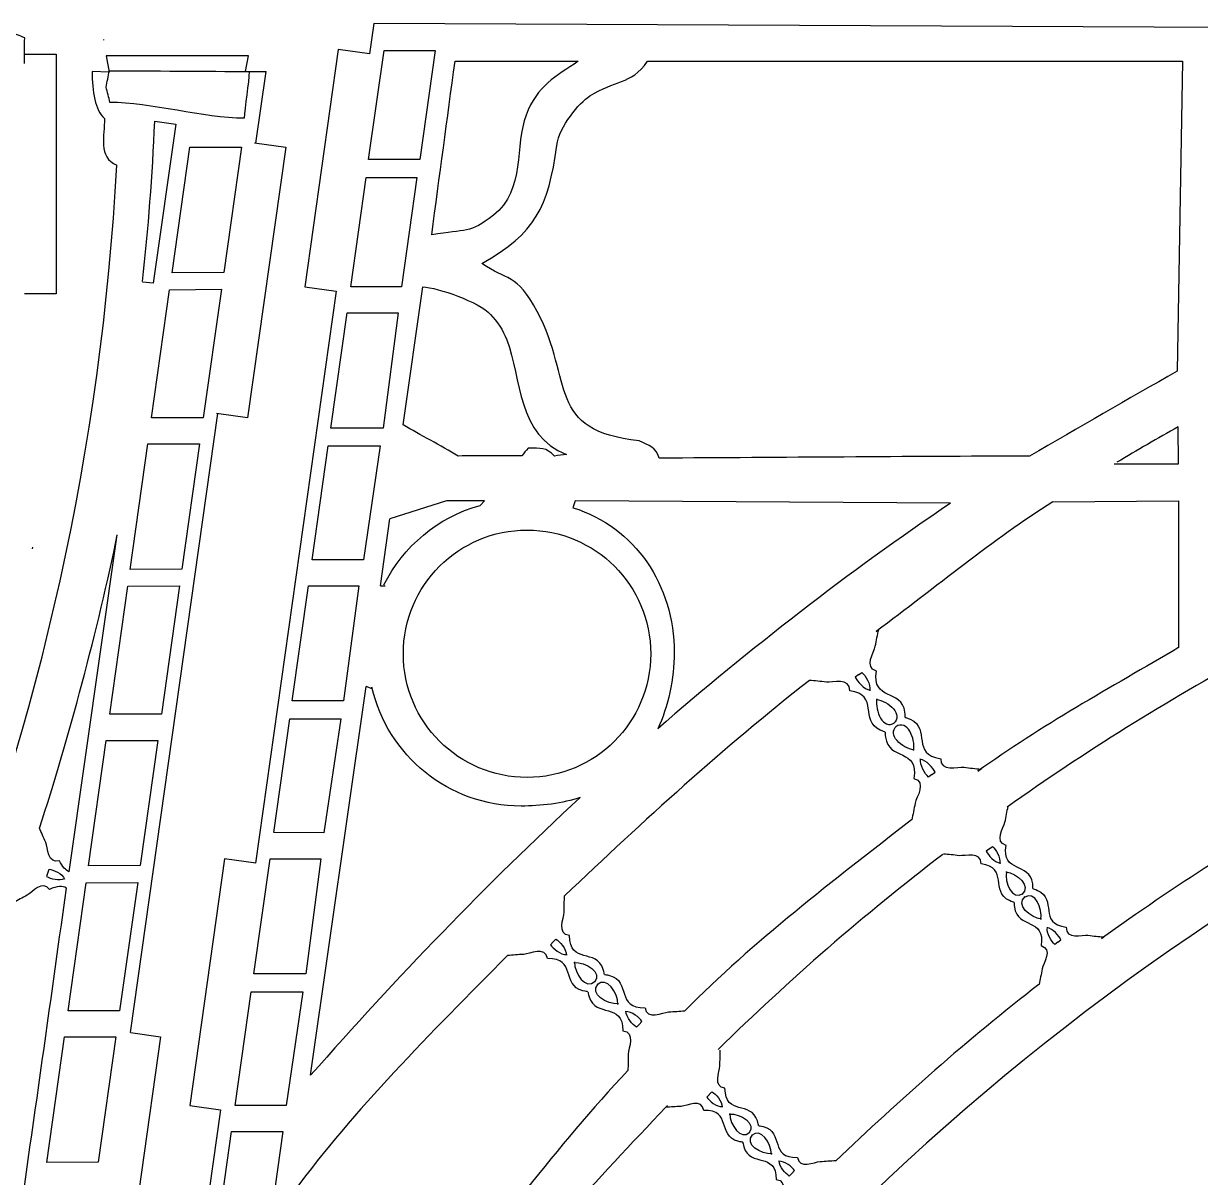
# Model space of a CAD drawing. Extents: x -297 to 143, y -140 to 144.
# Drawn here: x -85.6 to 26.3, y 33.9 to 143.6 of the extents above; entities that cross this region are included whole.
import ezdxf

# ---------------------------------------------------------------- set-up
doc = ezdxf.new("R2010")
doc.units = 0
doc.header["$MEASUREMENT"] = 0
doc.layers.add('LAYER_1', color=7, linetype='CONTINUOUS')

msp = doc.modelspace()

# ---------------------------------------------------------------- linework, layer by layer
at = {"layer": 'LAYER_1', "color": 1}
for points, knots in [([(-85.5317, 139.7841), (-85.5252, 140.5908), (-85.5185, 141.3974), (-85.5119, 142.2041), (-85.5119, 142.2041), (-85.9866, 142.4153), (-86.4616, 142.5998), (-86.9364, 142.7845), (-86.9364, 142.7845), (-86.9364, 142.7845), (-255.5335, 143.5718), (-255.5335, 143.5718)], [0, 0, 0, 0, 0.25, 0.25, 0.25, 0.25, 0.5, 0.5, 0.5, 0.5, 1, 1, 1, 1]), ([(117.681, 139.7841), (117.6875, 140.5908), (117.6942, 141.3974), (117.7008, 142.2041), (117.7008, 142.2041), (117.2261, 142.4153), (116.7511, 142.5998), (116.2763, 142.7845), (116.2763, 142.7845), (116.2763, 142.7845), (-52.3208, 143.5718), (-52.3208, 143.5718)], [0, 0, 0, 0, 0.25, 0.25, 0.25, 0.25, 0.5, 0.5, 0.5, 0.5, 1, 1, 1, 1]), ([(-55.6979, 141.0973), (-55.6979, 141.0973), (-58.8668, 118.5501), (-58.8668, 118.5501), (-58.8668, 118.5501), (-58.8668, 118.5501), (-55.91, 118.1346), (-55.91, 118.1346)], [0, 0, 0, 0, 0.33333333, 0.33333333, 0.33333333, 0.33333333, 1, 1, 1, 1]), ([(-82.5119, 140.6514), (-82.5119, 140.6514), (-82.5119, 117.8826), (-82.5119, 117.8826), (-82.5119, 117.8826), (-82.5119, 117.8826), (-85.5317, 117.8826), (-85.5317, 117.8826)], [0, 0, 0, 0, 0.33333333, 0.33333333, 0.33333333, 0.33333333, 1, 1, 1, 1]), ([(-64.5062, 139.0206), (-64.5062, 139.0206), (-64.2279, 140.5088), (-64.2279, 140.5088), (-64.2279, 140.5088), (-64.2279, 140.5088), (-77.7658, 140.5088), (-77.7658, 140.5088), (-77.7658, 140.5088), (-77.7658, 140.5088), (-77.4916, 138.9522), (-77.4916, 138.9522)], [0, 0, 0, 0, 0.25, 0.25, 0.25, 0.25, 0.5, 0.5, 0.5, 0.5, 1, 1, 1, 1]), ([(-40.9533, 125.3454), (-37.8929, 127.7326), (-38.9428, 132.072), (-37.8533, 134.8696), (-37.8533, 134.8696), (-36.7638, 137.6673), (-35.0567, 138.5369), (-32.8933, 139.9879), (-32.8933, 139.9879), (-36.7979, 139.9879), (-40.7026, 139.9879), (-44.6073, 139.9879), (-44.6073, 139.9879), (-45.346, 134.5003), (-46.0848, 129.0126), (-46.8235, 123.4986), (-46.8235, 123.4986), (-43.5256, 124.0526), (-43.2381, 123.5631), (-40.9533, 125.3454)], [0, 0, 0, 0, 0.16666667, 0.16666667, 0.16666667, 0.16666667, 0.33333333, 0.33333333, 0.33333333, 0.33333333, 0.5, 0.5, 0.5, 0.5, 0.66666667, 0.66666667, 0.66666667, 0.66666667, 1, 1, 1, 1]), ([(24.5422, 139.9878), (24.5422, 139.9878), (-26.2975, 139.9878), (-26.2975, 139.9878), (-26.2975, 139.9878), (-27.9596, 137.6661), (-29.3912, 138.2429), (-31.7852, 136.6901), (-31.7852, 136.6901), (-32.8118, 136.0242), (-34.667, 133.8364), (-34.9248, 131.9939), (-34.9248, 131.9939), (-35.754, 126.0681), (-36.9299, 123.6832), (-42.0482, 120.7547), (-42.0482, 120.7547), (-39.7265, 119.1454), (-38.7299, 119.88), (-36.7979, 116.2169), (-36.7979, 116.2169), (-33.2678, 109.5237), (-35.9801, 104.8458), (-27.089, 103.9224), (-27.089, 103.9224), (-26.1128, 103.4211), (-25.506, 103.3156), (-25.1894, 102.2602), (-25.1894, 102.2602), (-13.4754, 102.3394), (-1.735, 102.4185), (10.0055, 102.4713), (10.0055, 102.4713), (14.6753, 105.1624), (19.3451, 107.8534), (24.0412, 110.5445), (24.0412, 110.5445), (24.0412, 110.5445), (24.5422, 139.9878), (24.5422, 139.9878)], [0, 0, 0, 0, 0.09090909, 0.09090909, 0.09090909, 0.09090909, 0.18181818, 0.18181818, 0.18181818, 0.18181818, 0.27272727, 0.27272727, 0.27272727, 0.27272727, 0.36363636, 0.36363636, 0.36363636, 0.36363636, 0.45454545, 0.45454545, 0.45454545, 0.45454545, 0.54545455, 0.54545455, 0.54545455, 0.54545455, 0.63636364, 0.63636364, 0.63636364, 0.63636364, 0.72727273, 0.72727273, 0.72727273, 0.72727273, 0.81818182, 0.81818182, 0.81818182, 0.81818182, 1, 1, 1, 1]), ([(-79.0987, 139.0208), (-79.0907, 137.1004), (-78.8227, 135.3439), (-77.924, 134.5516), (-77.924, 134.5516), (-77.9241, 132.9422), (-78.5572, 130.8581), (-76.7633, 130.1192)], [0, 0, 0, 0, 0.33333333, 0.33333333, 0.33333333, 0.33333333, 1, 1, 1, 1]), ([(-73.1489, 134.2879), (-73.1489, 134.2879), (-71.1493, 134.0033), (-71.1493, 134.0033), (-71.1493, 134.0033), (-71.1493, 134.0033), (-73.3009, 118.8899), (-73.3009, 118.8899), (-73.3009, 118.8899), (-73.3009, 118.8899), (-74.3217, 119.0031), (-74.3217, 119.0031)], [0, 0, 0, 0, 0.25, 0.25, 0.25, 0.25, 0.5, 0.5, 0.5, 0.5, 1, 1, 1, 1]), ([(-60.7028, 131.8123), (-60.7028, 131.8123), (-64.3158, 106.104), (-64.3158, 106.104), (-64.3158, 106.104), (-64.3158, 106.104), (-67.2866, 106.5216), (-67.2866, 106.5216)], [0, 0, 0, 0, 0.33333333, 0.33333333, 0.33333333, 0.33333333, 1, 1, 1, 1]), ([(-34.0014, 102.6296), (-38.6829, 104.3986), (-38.2989, 109.8142), (-39.6814, 113.502), (-39.6814, 113.502), (-40.0395, 114.4572), (-40.6088, 115.254), (-41.2303, 115.9266), (-41.2303, 115.9266), (-42.3362, 117.1239), (-46.2379, 118.4748), (-47.6592, 118.5488), (-47.6592, 118.5488), (-47.6592, 118.5488), (-49.5266, 105.4314), (-49.5266, 105.4314), (-49.5266, 105.4314), (-47.9172, 104.4552), (-45.9528, 103.4739), (-44.3171, 102.4713), (-44.3171, 102.4713), (-42.312, 102.4977), (-40.2805, 102.4977), (-38.249, 102.4977), (-38.249, 102.4977), (-38.0643, 102.7351), (-37.8533, 102.9726), (-37.6422, 103.21), (-37.6422, 103.21), (-36.455, 103.21), (-35.9801, 103.3156), (-35.1358, 102.4713), (-35.1358, 102.4713), (-34.7665, 102.5241), (-34.3971, 102.5768), (-34.0014, 102.6296)], [0, 0, 0, 0, 0.1, 0.1, 0.1, 0.1, 0.2, 0.2, 0.2, 0.2, 0.3, 0.3, 0.3, 0.3, 0.4, 0.4, 0.4, 0.4, 0.5, 0.5, 0.5, 0.5, 0.6, 0.6, 0.6, 0.6, 0.7, 0.7, 0.7, 0.7, 0.8, 0.8, 0.8, 0.8, 1, 1, 1, 1]), ([(18.0577, 101.7214), (18.0577, 101.7214), (24.1773, 101.7214), (24.1773, 101.7214), (24.1773, 101.7214), (24.1773, 101.7214), (24.1203, 105.2408), (24.1203, 105.2408)], [0, 0, 0, 0, 0.33333333, 0.33333333, 0.33333333, 0.33333333, 1, 1, 1, 1]), ([(-33.3945, 97.5568), (-27.4927, 95.7024), (-23.7737, 90.2678), (-23.7737, 83.7538), (-23.7737, 83.7538), (-23.7737, 81.4028), (-24.3513, 78.52), (-25.3415, 76.5546)], [0, 0, 0, 0, 0.33333333, 0.33333333, 0.33333333, 0.33333333, 1, 1, 1, 1]), ([(12.2073, 98.1196), (12.2073, 98.1196), (24.1773, 98.2236), (24.1773, 98.2236), (24.1773, 98.2236), (24.1773, 98.2236), (24.1763, 84.256), (24.1763, 84.256)], [0, 0, 0, 0, 0.33333333, 0.33333333, 0.33333333, 0.33333333, 1, 1, 1, 1]), ([(-49.5184, 83.674), (-49.5184, 77.181), (-44.2546, 71.9172), (-37.7615, 71.9172), (-37.7615, 71.9172), (-31.2685, 71.9172), (-26.0047, 77.181), (-26.0047, 83.674), (-26.0047, 83.674), (-26.0047, 90.1671), (-31.2685, 95.4309), (-37.7615, 95.4309), (-37.7615, 95.4309), (-44.2546, 95.4309), (-49.5184, 90.1671), (-49.5184, 83.674)], [0, 0, 0, 0, 0.2, 0.2, 0.2, 0.2, 0.4, 0.4, 0.4, 0.4, 0.6, 0.6, 0.6, 0.6, 1, 1, 1, 1]), ([(-1.8131, 77.6318), (-1.8177, 77.7098), (-1.8036, 77.8499), (-1.841, 78.1316), (-1.841, 78.1316), (-2.1365, 80.3571), (-5.0177, 79.1594), (-4.546, 82.0309), (-4.546, 82.0309), (-5.7679, 82.3711), (-4.7816, 83.8351), (-4.6557, 84.3912), (-4.6557, 84.3912), (-4.5551, 84.9446), (-4.4481, 85.4703), (-4.3356, 85.9693)], [0, 0, 0, 0, 0.2, 0.2, 0.2, 0.2, 0.4, 0.4, 0.4, 0.4, 0.6, 0.6, 0.6, 0.6, 1, 1, 1, 1]), ([(-6.2296, 81.6917), (-6.2296, 81.6917), (-6.5569, 81.4502), (-6.5569, 81.4502), (-6.5569, 81.4502), (-6.3729, 81.0387), (-5.7569, 80.2996), (-5.1233, 80.2087)], [0, 0, 0, 0, 0.33333333, 0.33333333, 0.33333333, 0.33333333, 1, 1, 1, 1]), ([(-6.2608, 81.6689), (-6.2608, 81.6689), (-5.932, 81.9084), (-5.932, 81.9084), (-5.932, 81.9084), (-5.5949, 81.6091), (-5.0753, 80.7993), (-5.1793, 80.1677)], [0, 0, 0, 0, 0.33333333, 0.33333333, 0.33333333, 0.33333333, 1, 1, 1, 1]), ([(-3.7174, 76.2356), (-3.7904, 76.2635), (-3.9282, 76.2922), (-4.1857, 76.4126), (-4.1857, 76.4126), (-6.2192, 77.3639), (-4.2103, 79.7514), (-7.0907, 80.1653), (-7.0907, 80.1653), (-7.0476, 81.4329), (-8.7404, 80.9326), (-9.3086, 80.9799), (-9.3086, 80.9799), (-9.8667, 81.0503), (-10.4003, 81.1065), (-10.91, 81.1493)], [0, 0, 0, 0, 0.2, 0.2, 0.2, 0.2, 0.4, 0.4, 0.4, 0.4, 0.6, 0.6, 0.6, 0.6, 1, 1, 1, 1]), ([(-32.7055, 70.0268), (-34.2801, 69.4432), (-36.5455, 69.2042), (-38.3233, 69.2042), (-38.3233, 69.2042), (-45.2353, 69.2042), (-51.0217, 74.0238), (-52.5045, 80.4858)], [0, 0, 0, 0, 0.33333333, 0.33333333, 0.33333333, 0.33333333, 1, 1, 1, 1]), ([(-1.8131, 77.6318), (-1.74, 77.6039), (-1.6022, 77.5752), (-1.3448, 77.4548), (-1.3448, 77.4548), (0.6888, 76.5035), (-1.3201, 74.116), (1.5603, 73.7021), (1.5603, 73.7021), (1.5171, 72.4345), (3.21, 72.9348), (3.7782, 72.8875), (3.7782, 72.8875), (4.3363, 72.817), (4.8698, 72.7609), (5.3796, 72.7181)], [0, 0, 0, 0, 0.2, 0.2, 0.2, 0.2, 0.4, 0.4, 0.4, 0.4, 0.6, 0.6, 0.6, 0.6, 1, 1, 1, 1]), ([(-3.7174, 76.2356), (-3.7128, 76.1576), (-3.7268, 76.0175), (-3.6894, 75.7357), (-3.6894, 75.7357), (-3.3939, 73.5102), (-0.5127, 74.7079), (-0.9844, 71.8365), (-0.9844, 71.8365), (0.2375, 71.4963), (-0.7489, 70.0323), (-0.8747, 69.4762), (-0.8747, 69.4762), (-0.9754, 68.9228), (-1.0823, 68.3971), (-1.1948, 67.898)], [0, 0, 0, 0, 0.2, 0.2, 0.2, 0.2, 0.4, 0.4, 0.4, 0.4, 0.6, 0.6, 0.6, 0.6, 1, 1, 1, 1]), ([(0.7303, 72.1985), (0.7303, 72.1985), (0.4016, 71.959), (0.4016, 71.959), (0.4016, 71.959), (0.0645, 72.2583), (-0.4551, 73.0681), (-0.3512, 73.6997)], [0, 0, 0, 0, 0.33333333, 0.33333333, 0.33333333, 0.33333333, 1, 1, 1, 1]), ([(0.6992, 72.1757), (0.6992, 72.1757), (1.0265, 72.4172), (1.0265, 72.4172), (1.0265, 72.4172), (0.8425, 72.8287), (0.2264, 73.5678), (-0.4072, 73.6587)], [0, 0, 0, 0, 0.33333333, 0.33333333, 0.33333333, 0.33333333, 1, 1, 1, 1]), ([(10.33, 61.3557), (10.3257, 61.4287), (10.3389, 61.5596), (10.3039, 61.8231), (10.3039, 61.8231), (10.0276, 63.9038), (7.3338, 62.784), (7.7748, 65.4687), (7.7748, 65.4687), (6.6324, 65.7868), (7.5546, 67.1555), (7.6722, 67.6755), (7.6722, 67.6755), (7.7663, 68.1929), (7.8663, 68.6845), (7.9715, 69.151)], [0, 0, 0, 0, 0.2, 0.2, 0.2, 0.2, 0.4, 0.4, 0.4, 0.4, 0.6, 0.6, 0.6, 0.6, 1, 1, 1, 1]), ([(-81.2793, 62.9595), (-81.6069, 63.0993), (-81.9175, 63.4041), (-82.2017, 64.0097), (-82.2017, 64.0097), (-83.3077, 63.6311), (-83.3215, 65.2587), (-83.5157, 65.7465), (-83.5157, 65.7465), (-83.7279, 66.2199), (-83.9213, 66.6753), (-84.0961, 67.1133)], [0, 0, 0, 0, 0.25, 0.25, 0.25, 0.25, 0.5, 0.5, 0.5, 0.5, 1, 1, 1, 1]), ([(8.5495, 60.0504), (8.4812, 60.0764), (8.3524, 60.1033), (8.1117, 60.2159), (8.1117, 60.2159), (6.2104, 61.1052), (8.0886, 63.3375), (5.3956, 63.7244), (5.3956, 63.7244), (5.4359, 64.9096), (3.8532, 64.4419), (3.3219, 64.4861), (3.3219, 64.4861), (2.8001, 64.5519), (2.3013, 64.6044), (1.8247, 64.6445)], [0, 0, 0, 0, 0.2, 0.2, 0.2, 0.2, 0.4, 0.4, 0.4, 0.4, 0.6, 0.6, 0.6, 0.6, 1, 1, 1, 1]), ([(6.2007, 65.1516), (6.2007, 65.1516), (5.8947, 64.9258), (5.8947, 64.9258), (5.8947, 64.9258), (6.0667, 64.5411), (6.6427, 63.85), (7.2351, 63.7651)], [0, 0, 0, 0, 0.33333333, 0.33333333, 0.33333333, 0.33333333, 1, 1, 1, 1]), ([(6.1716, 65.1303), (6.1716, 65.1303), (6.479, 65.3542), (6.479, 65.3542), (6.479, 65.3542), (6.7941, 65.0744), (7.2799, 64.3172), (7.1827, 63.7267)], [0, 0, 0, 0, 0.33333333, 0.33333333, 0.33333333, 0.33333333, 1, 1, 1, 1]), ([(-66.5057, 64.1962), (-66.5057, 64.1962), (-69.8026, 40.7373), (-69.8026, 40.7373), (-69.8026, 40.7373), (-69.8026, 40.7373), (-66.8888, 40.3278), (-66.8888, 40.3278)], [0, 0, 0, 0, 0.33333333, 0.33333333, 0.33333333, 0.33333333, 1, 1, 1, 1]), ([(-83.3045, 62.8735), (-83.3045, 62.8735), (-83.4267, 62.5189), (-83.4267, 62.5189), (-83.4267, 62.5189), (-83.0725, 62.3025), (-82.2183, 62.0619), (-81.6895, 62.3233)], [0, 0, 0, 0, 0.33333333, 0.33333333, 0.33333333, 0.33333333, 1, 1, 1, 1]), ([(-83.3159, 62.8397), (-83.3159, 62.8397), (-83.1913, 63.1935), (-83.1913, 63.1935), (-83.1913, 63.1935), (-82.7787, 63.1417), (-81.9609, 62.7969), (-81.7109, 62.2631)], [0, 0, 0, 0, 0.33333333, 0.33333333, 0.33333333, 0.33333333, 1, 1, 1, 1]), ([(-81.5447, 61.4135), (-81.9239, 61.6109), (-82.4127, 61.6343), (-83.1627, 61.2641), (-83.1627, 61.2641), (-83.7913, 62.2501), (-84.8171, 60.9867), (-85.2737, 60.7263), (-85.2737, 60.7263), (-85.7349, 60.4889), (-86.1697, 60.2533), (-86.5793, 60.0199)], [0, 0, 0, 0, 0.25, 0.25, 0.25, 0.25, 0.5, 0.5, 0.5, 0.5, 1, 1, 1, 1]), ([(-30.4021, 53.1962), (-30.4196, 53.2693), (-30.4298, 53.4044), (-30.5127, 53.665), (-30.5127, 53.665), (-31.1672, 55.7236), (-33.6951, 54.104), (-33.7316, 56.9037), (-33.7316, 56.9037), (-34.9464, 57.0203), (-34.2584, 58.5732), (-34.2328, 59.1212), (-34.2328, 59.1212), (-34.2305, 59.6624), (-34.2177, 60.1785), (-34.1951, 60.6702)], [0, 0, 0, 0, 0.2, 0.2, 0.2, 0.2, 0.4, 0.4, 0.4, 0.4, 0.6, 0.6, 0.6, 0.6, 1, 1, 1, 1]), ([(10.33, 61.3557), (10.3983, 61.3297), (10.5271, 61.3028), (10.7679, 61.1902), (10.7679, 61.1902), (12.6692, 60.3008), (10.7909, 58.0686), (13.4839, 57.6816), (13.4839, 57.6816), (13.4436, 56.4965), (15.0264, 56.9642), (15.5576, 56.92), (15.5576, 56.92), (16.0794, 56.8541), (16.5782, 56.8016), (17.0548, 56.7616)], [0, 0, 0, 0, 0.2, 0.2, 0.2, 0.2, 0.4, 0.4, 0.4, 0.4, 0.6, 0.6, 0.6, 0.6, 1, 1, 1, 1]), ([(8.5495, 60.0504), (8.5538, 59.9774), (8.5407, 59.8465), (8.5757, 59.583), (8.5757, 59.583), (8.852, 57.5022), (11.5458, 58.622), (11.1048, 55.9373), (11.1048, 55.9373), (12.2472, 55.6193), (11.325, 54.2505), (11.2073, 53.7306), (11.2073, 53.7306), (11.1132, 53.2132), (11.0132, 52.7216), (10.908, 52.255)], [0, 0, 0, 0, 0.2, 0.2, 0.2, 0.2, 0.4, 0.4, 0.4, 0.4, 0.6, 0.6, 0.6, 0.6, 1, 1, 1, 1]), ([(12.708, 56.2758), (12.708, 56.2758), (12.4006, 56.0519), (12.4006, 56.0519), (12.4006, 56.0519), (12.0854, 56.3317), (11.5996, 57.0889), (11.6968, 57.6794)], [0, 0, 0, 0, 0.33333333, 0.33333333, 0.33333333, 0.33333333, 1, 1, 1, 1]), ([(12.6789, 56.2545), (12.6789, 56.2545), (12.9849, 56.4803), (12.9849, 56.4803), (12.9849, 56.4803), (12.8128, 56.865), (12.2369, 57.5561), (11.6445, 57.641)], [0, 0, 0, 0, 0.33333333, 0.33333333, 0.33333333, 0.33333333, 1, 1, 1, 1]), ([(-35.2694, 56.299), (-35.2694, 56.299), (-35.5388, 56.0151), (-35.5388, 56.0151), (-35.5388, 56.0151), (-35.2953, 55.6563), (-34.5873, 55.0597), (-33.9717, 55.0803)], [0, 0, 0, 0, 0.33333333, 0.33333333, 0.33333333, 0.33333333, 1, 1, 1, 1]), ([(-35.2951, 56.2721), (-35.2951, 56.2721), (-35.024, 56.5543), (-35.024, 56.5543), (-35.024, 56.5543), (-34.6543, 56.3276), (-34.0257, 55.6478), (-34.0179, 55.032)], [0, 0, 0, 0, 0.33333333, 0.33333333, 0.33333333, 0.33333333, 1, 1, 1, 1]), ([(-31.9711, 51.553), (-32.045, 51.5671), (-32.1804, 51.5711), (-32.4446, 51.6419), (-32.4446, 51.6419), (-34.5312, 52.2008), (-33.0299, 54.8007), (-35.8283, 54.708), (-35.8283, 54.708), (-36.0008, 55.9161), (-37.5203, 55.1572), (-38.0665, 55.1064), (-38.0665, 55.1064), (-38.6071, 55.0792), (-39.122, 55.0426), (-39.6121, 54.9974)], [0, 0, 0, 0, 0.2, 0.2, 0.2, 0.2, 0.4, 0.4, 0.4, 0.4, 0.6, 0.6, 0.6, 0.6, 1, 1, 1, 1]), ([(-30.4021, 53.1962), (-30.3282, 53.1821), (-30.1928, 53.178), (-29.9286, 53.1073), (-29.9286, 53.1073), (-27.842, 52.5484), (-29.3433, 49.9485), (-26.545, 50.0412), (-26.545, 50.0412), (-26.3725, 48.833), (-24.8529, 49.5919), (-24.3067, 49.6427), (-24.3067, 49.6427), (-23.7661, 49.6699), (-23.2512, 49.7065), (-22.7611, 49.7518)], [0, 0, 0, 0, 0.2, 0.2, 0.2, 0.2, 0.4, 0.4, 0.4, 0.4, 0.6, 0.6, 0.6, 0.6, 1, 1, 1, 1]), ([(-31.9711, 51.553), (-31.9537, 51.4798), (-31.9434, 51.3448), (-31.8605, 51.0841), (-31.8605, 51.0841), (-31.206, 49.0255), (-28.6781, 50.6451), (-28.6417, 47.8455), (-28.6417, 47.8455), (-27.4268, 47.7288), (-28.1148, 46.176), (-28.1404, 45.628), (-28.1404, 45.628), (-28.1427, 45.0867), (-28.1555, 44.5707), (-28.1781, 44.079)], [0, 0, 0, 0, 0.2, 0.2, 0.2, 0.2, 0.4, 0.4, 0.4, 0.4, 0.6, 0.6, 0.6, 0.6, 1, 1, 1, 1]), ([(-27.1038, 48.4502), (-27.1038, 48.4502), (-26.8344, 48.734), (-26.8344, 48.734), (-26.8344, 48.734), (-27.0779, 49.0929), (-27.786, 49.6894), (-28.4015, 49.6689)], [0, 0, 0, 0, 0.33333333, 0.33333333, 0.33333333, 0.33333333, 1, 1, 1, 1]), ([(-27.0781, 48.477), (-27.0781, 48.477), (-27.3493, 48.1948), (-27.3493, 48.1948), (-27.3493, 48.1948), (-27.719, 48.4216), (-28.3475, 49.1013), (-28.3554, 49.7172)], [0, 0, 0, 0, 0.33333333, 0.33333333, 0.33333333, 0.33333333, 1, 1, 1, 1]), ([(-72.5852, 47.2648), (-72.5852, 47.2648), (-76.1982, 21.5564), (-76.1982, 21.5564), (-76.1982, 21.5564), (-76.1982, 21.5564), (-79.0796, 21.9614), (-79.0796, 21.9614)], [0, 0, 0, 0, 0.33333333, 0.33333333, 0.33333333, 0.33333333, 1, 1, 1, 1]), ([(-15.7531, 38.8303), (-15.7699, 38.9004), (-15.7797, 39.0298), (-15.8591, 39.2796), (-15.8591, 39.2796), (-16.4863, 41.2521), (-18.9085, 39.7002), (-18.9434, 42.3828), (-18.9434, 42.3828), (-20.1075, 42.4946), (-19.4482, 43.9826), (-19.4237, 44.5077), (-19.4237, 44.5077), (-19.4215, 45.0263), (-19.4093, 45.5207), (-19.3876, 45.9919)], [0, 0, 0, 0, 0.2, 0.2, 0.2, 0.2, 0.4, 0.4, 0.4, 0.4, 0.6, 0.6, 0.6, 0.6, 1, 1, 1, 1]), ([(-17.2566, 37.2558), (-17.3274, 37.2693), (-17.4571, 37.2732), (-17.7103, 37.341), (-17.7103, 37.341), (-19.7096, 37.8765), (-18.2711, 40.3678), (-20.9525, 40.2789), (-20.9525, 40.2789), (-21.1178, 41.4366), (-22.5738, 40.7094), (-23.0972, 40.6607), (-23.0972, 40.6607), (-23.6151, 40.6346), (-24.1085, 40.5996), (-24.5782, 40.5562)], [0, 0, 0, 0, 0.2, 0.2, 0.2, 0.2, 0.4, 0.4, 0.4, 0.4, 0.6, 0.6, 0.6, 0.6, 1, 1, 1, 1]), ([(-20.417, 41.8034), (-20.417, 41.8034), (-20.6752, 41.5314), (-20.6752, 41.5314), (-20.6752, 41.5314), (-20.4418, 41.1876), (-19.7634, 40.616), (-19.1736, 40.6357)], [0, 0, 0, 0, 0.33333333, 0.33333333, 0.33333333, 0.33333333, 1, 1, 1, 1]), ([(-20.4416, 41.7777), (-20.4416, 41.7777), (-20.1818, 42.0481), (-20.1818, 42.0481), (-20.1818, 42.0481), (-19.8276, 41.8308), (-19.2253, 41.1795), (-19.2178, 40.5894)], [0, 0, 0, 0, 0.33333333, 0.33333333, 0.33333333, 0.33333333, 1, 1, 1, 1]), ([(-15.7531, 38.8303), (-15.6823, 38.8168), (-15.5526, 38.813), (-15.2995, 38.7451), (-15.2995, 38.7451), (-13.3001, 38.2096), (-14.7386, 35.7184), (-12.0573, 35.8072), (-12.0573, 35.8072), (-11.892, 34.6496), (-10.436, 35.3767), (-9.9126, 35.4254), (-9.9126, 35.4254), (-9.3946, 35.4515), (-8.9012, 35.4866), (-8.4316, 35.5299)], [0, 0, 0, 0, 0.2, 0.2, 0.2, 0.2, 0.4, 0.4, 0.4, 0.4, 0.6, 0.6, 0.6, 0.6, 1, 1, 1, 1]), ([(-17.2566, 37.2558), (-17.2398, 37.1857), (-17.23, 37.0563), (-17.1506, 36.8066), (-17.1506, 36.8066), (-16.5235, 34.834), (-14.1012, 36.3859), (-14.0663, 33.7033), (-14.0663, 33.7033), (-12.9023, 33.5916), (-13.5615, 32.1036), (-13.586, 31.5785), (-13.586, 31.5785), (-13.5882, 31.0599), (-13.6005, 30.5654), (-13.6221, 30.0943)], [0, 0, 0, 0, 0.2, 0.2, 0.2, 0.2, 0.4, 0.4, 0.4, 0.4, 0.6, 0.6, 0.6, 0.6, 1, 1, 1, 1]), ([(-12.5927, 34.2827), (-12.5927, 34.2827), (-12.3346, 34.5547), (-12.3346, 34.5547), (-12.3346, 34.5547), (-12.5679, 34.8986), (-13.2464, 35.4702), (-13.8362, 35.4505)], [0, 0, 0, 0, 0.33333333, 0.33333333, 0.33333333, 0.33333333, 1, 1, 1, 1]), ([(-12.5681, 34.3085), (-12.5681, 34.3085), (-12.8279, 34.0381), (-12.8279, 34.0381), (-12.8279, 34.0381), (-13.1822, 34.2553), (-13.7845, 34.9067), (-13.792, 35.4968)], [0, 0, 0, 0, 0.33333333, 0.33333333, 0.33333333, 0.33333333, 1, 1, 1, 1])]:
    msp.add_open_spline(points, degree=3, knots=knots, dxfattribs=at)
for points in [[(-52.3206, 143.5725), (-52.3206, 143.5725), (-52.7288, 140.68), (-52.7288, 140.68)], [(-78.0168, 142.0701), (-78.0168, 142.0701), (-78.0267, 141.9966), (-78.0267, 141.9966)], [(-52.7271, 140.6798), (-52.7271, 140.6798), (-55.6979, 141.0973), (-55.6979, 141.0973)], [(-85.5247, 140.6514), (-85.5247, 140.6514), (-82.5119, 140.6514), (-82.5119, 140.6514)], [(-77.4916, 138.9522), (-77.4916, 138.9522), (-79.0987, 139.0209), (-79.0987, 139.0209)], [(-64.5062, 139.0206), (-64.5062, 139.0206), (-62.5622, 139.0208), (-62.5622, 139.0208)], [(-63.5234, 132.2087), (-63.5234, 132.2087), (-62.5622, 139.0208), (-62.5622, 139.0208)], [(-74.3163, 119.0499), (-73.7598, 124.0777), (-73.356, 129.1459), (-73.1488, 134.2878)], [(-63.6736, 132.2298), (-63.6736, 132.2298), (-60.7028, 131.8123), (-60.7028, 131.8123)], [(-271.6017, -91.1763), (-158.8147, -69.7281), (-82.4755, 22.5189), (-76.7633, 130.1193)], [(-68.389, -91.1763), (44.398, -69.7281), (120.7372, 22.5189), (126.4494, 130.1193)], [(-55.91, 118.1346), (-55.91, 118.1346), (-63.5791, 63.7848), (-63.5791, 63.7848)], [(-75.4523, 47.6677), (-75.4523, 47.6677), (-67.1505, 106.5024), (-67.1505, 106.5024)], [(24.1203, 105.2408), (22.1777, 104.147), (20.2419, 103.0248), (18.3133, 101.874)], [(-51.3645, 90.2124), (-49.5473, 93.8748), (-46.2323, 96.6628), (-42.2211, 97.7754)], [(-45.4217, 98.2236), (-45.4217, 98.2236), (-50.7967, 96.5094), (-50.7967, 96.5094)], [(-41.8057, 98.2236), (-41.8057, 98.2236), (-45.4217, 98.2236), (-45.4217, 98.2236)], [(-41.8057, 98.2236), (-41.8057, 98.2236), (-42.2211, 97.7754), (-42.2211, 97.7754)], [(-33.1935, 98.1962), (-33.1935, 98.1962), (-33.3945, 97.5568), (-33.3945, 97.5568)], [(2.4983, 97.9828), (2.4983, 97.9828), (-33.1933, 98.1962), (-33.1933, 98.1962)], [(2.4983, 97.9828), (-7.0785, 91.558), (-16.7139, 84.0086), (-25.3415, 76.5546)], [(12.2073, 98.1196), (6.5089, 94.511), (1.0719, 89.9774), (-4.5579, 85.8062)], [(-51.7045, 90.1326), (-51.7045, 90.1326), (-50.7967, 96.5094), (-50.7967, 96.5094)], [(-84.0961, 67.1133), (-81.3669, 75.4843), (-78.4871, 86.2473), (-76.7051, 94.9769)], [(-81.2793, 62.9593), (-81.2793, 62.9593), (-76.7051, 94.9768), (-76.7051, 94.9768)], [(117.3315, 94.6306), (4.5445, 73.1824), (-71.7947, -19.0646), (-77.5069, -126.665)], [(-84.7777, 93.8178), (-84.7777, 93.8178), (-84.7996, 93.6643), (-84.7996, 93.6643)], [(-51.7045, 90.1326), (-51.7045, 90.1326), (-51.2535, 90.1326), (-51.2535, 90.1326)], [(-4.5579, 85.8062), (-4.5579, 85.8062), (-4.3213, 85.9798), (-4.3213, 85.9798)], [(24.1763, 84.256), (17.7259, 80.4926), (11.0439, 76.791), (5.1059, 72.5176)], [(31.1723, 83.6332), (22.9847, 79.1668), (15.2471, 74.3366), (7.8921, 69.1104)], [(-58.3271, 43.6122), (-58.3271, 43.6122), (-53.0663, 80.5658), (-53.0663, 80.5658)], [(-52.4733, 80.3526), (-52.4733, 80.3526), (-53.0663, 80.5658), (-53.0663, 80.5658)], [(-10.9243, 81.1388), (-19.1227, 74.7062), (-26.6737, 67.8208), (-34.1951, 60.6704)], [(-4.5072, 79.3829), (-4.7181, 78.2467), (-3.9153, 76.3946), (-2.8237, 77.126)], [(-4.577, 79.3317), (-3.43, 79.1911), (-1.9051, 77.8684), (-2.931, 77.0473)], [(-1.0232, 74.4845), (-0.8124, 75.6207), (-1.6151, 77.4728), (-2.7068, 76.7414)], [(-0.9535, 74.5356), (-2.1005, 74.6763), (-3.6253, 75.999), (-2.5994, 76.8201)], [(5.1059, 72.5176), (5.1059, 72.5176), (5.3939, 72.7288), (5.3939, 72.7288)], [(-32.7055, 70.0268), (-41.6581, 61.7366), (-50.1591, 52.9092), (-58.3271, 43.6122)], [(38.3911, 70.3902), (30.9135, 66.1476), (23.7121, 61.5414), (16.8361, 56.6014)], [(-1.2091, 67.8874), (-8.6601, 62.1108), (-16.1859, 56.3634), (-22.7613, 49.7518)], [(-63.5349, 63.7787), (-63.5349, 63.7787), (-66.5057, 64.1962), (-66.5057, 64.1962)], [(1.7477, 64.5848), (-5.7399, 58.8704), (-12.8289, 52.7104), (-19.5981, 46.0674)], [(7.8111, 62.9929), (7.6139, 61.9306), (8.3645, 60.199), (9.3851, 60.8828)], [(7.7458, 62.9451), (8.8183, 62.8136), (10.2439, 61.5769), (9.2848, 60.8092)], [(-86.8187, 23.9355), (-85.1039, 36.2564), (-83.2332, 49.0661), (-81.5446, 61.4134)], [(11.1337, 58.461), (10.0613, 58.5925), (8.6356, 59.8292), (9.5948, 60.5968)], [(11.0685, 58.4131), (11.2656, 59.4754), (10.5151, 61.2071), (9.4944, 60.5233)], [(16.8361, 56.6012), (16.8361, 56.6012), (17.0683, 56.7716), (17.0683, 56.7716)], [(-39.6239, 54.985), (-46.9107, 47.6472), (-54.2529, 40.272), (-59.8919, 32.6216)], [(-33.3066, 54.3414), (-32.1963, 54.4012), (-30.5291, 53.4048), (-31.3628, 52.4543)], [(-33.2491, 54.4016), (-33.2576, 53.2897), (-32.1854, 51.6703), (-31.2744, 52.5469)], [(-29.1241, 50.3475), (-29.1156, 51.4594), (-30.1878, 53.0789), (-31.0989, 52.2023)], [(-29.0666, 50.4077), (-30.1769, 50.3479), (-31.8441, 51.3443), (-31.0104, 52.2949)], [(10.8949, 52.2452), (4.1835, 47.0778), (-2.3519, 41.2626), (-8.4435, 35.4424)], [(-75.4524, 47.6677), (-75.4524, 47.6677), (-72.5852, 47.2648), (-72.5852, 47.2648)], [(-28.1899, 44.0666), (-34.9455, 36.8032), (-40.8917, 28.9666), (-46.8147, 20.8508)], [(-66.8889, 40.3278), (-66.8889, 40.3278), (-75.1907, -18.5072), (-75.1907, -18.5072)], [(-24.5895, 40.5444), (-31.0659, 33.7778), (-37.5735, 26.683), (-43.5493, 18.9332)], [(-24.4065, 40.7358), (-24.4065, 40.7358), (-24.5895, 40.5444), (-24.5895, 40.5444)], [(-18.5362, 39.9277), (-17.4724, 39.985), (-15.8748, 39.0302), (-16.6737, 38.1194)], [(-18.4812, 39.9854), (-18.4893, 38.92), (-17.4619, 37.3682), (-16.5889, 38.2082)], [(-14.5286, 36.1008), (-14.5204, 37.1662), (-15.5478, 38.7179), (-16.4208, 37.878)], [(-14.4735, 36.1584), (-15.5374, 36.1012), (-17.1349, 37.0559), (-16.3361, 37.9667)]]:
    msp.add_open_spline(points, degree=3, dxfattribs=at)
at = {"layer": 'LAYER_1', "color": 5}
for points, knots in [([(-46.4776, 141.0237), (-46.4776, 141.0237), (-51.3489, 141.0237), (-51.3489, 141.0237), (-51.3489, 141.0237), (-51.3489, 141.0237), (-52.8142, 130.6379), (-52.8142, 130.6379), (-52.8142, 130.6379), (-52.8142, 130.6379), (-47.943, 130.6377), (-47.943, 130.6377), (-47.943, 130.6377), (-47.943, 130.6377), (-46.4776, 141.0237), (-46.4776, 141.0237)], [0, 0, 0, 0, 0.2, 0.2, 0.2, 0.2, 0.4, 0.4, 0.4, 0.4, 0.6, 0.6, 0.6, 0.6, 1, 1, 1, 1]), ([(-77.7658, 137.5329), (-77.6412, 137.0316), (-77.5166, 136.5567), (-77.4168, 136.0818), (-77.4168, 136.0818), (-73.6027, 136.0818), (-68.4461, 134.5664), (-64.6569, 134.5664), (-64.6569, 134.5664), (-64.607, 135.5689), (-64.1909, 138.0183), (-64.1659, 139.0208), (-64.1659, 139.0208), (-68.0299, 139.0208), (-73.6276, 139.0895), (-77.4916, 139.0895), (-77.4916, 139.0895), (-77.5664, 138.5618), (-77.6661, 138.0342), (-77.7658, 137.5329)], [0, 0, 0, 0, 0.16666667, 0.16666667, 0.16666667, 0.16666667, 0.33333333, 0.33333333, 0.33333333, 0.33333333, 0.5, 0.5, 0.5, 0.5, 0.66666667, 0.66666667, 0.66666667, 0.66666667, 1, 1, 1, 1]), ([(-71.5051, 119.8772), (-71.5051, 119.8772), (-66.5909, 119.9077), (-66.5909, 119.9077), (-66.5909, 119.9077), (-66.5909, 119.9077), (-64.9109, 131.8137), (-64.9109, 131.8137), (-64.9109, 131.8137), (-64.9109, 131.8137), (-69.8214, 131.8095), (-69.8214, 131.8095), (-69.8214, 131.8095), (-69.8214, 131.8095), (-71.5051, 119.8772), (-71.5051, 119.8772)], [0, 0, 0, 0, 0.2, 0.2, 0.2, 0.2, 0.4, 0.4, 0.4, 0.4, 0.6, 0.6, 0.6, 0.6, 1, 1, 1, 1]), ([(-48.2238, 128.9347), (-48.2238, 128.9347), (-53.0545, 128.9347), (-53.0545, 128.9347), (-53.0545, 128.9347), (-53.0545, 128.9347), (-54.5199, 118.5485), (-54.5199, 118.5485), (-54.5199, 118.5485), (-54.5199, 118.5485), (-49.6892, 118.5487), (-49.6892, 118.5487), (-49.6892, 118.5487), (-49.6892, 118.5487), (-48.2238, 128.9347), (-48.2238, 128.9347)], [0, 0, 0, 0, 0.2, 0.2, 0.2, 0.2, 0.4, 0.4, 0.4, 0.4, 0.6, 0.6, 0.6, 0.6, 1, 1, 1, 1]), ([(-73.4482, 106.1053), (-73.4482, 106.1053), (-68.5384, 106.1053), (-68.5384, 106.1053), (-68.5384, 106.1053), (-68.5384, 106.1053), (-66.8156, 118.3138), (-66.8156, 118.3138), (-66.8156, 118.3138), (-66.8156, 118.3138), (-71.7309, 118.2769), (-71.7309, 118.2769), (-71.7309, 118.2769), (-71.7309, 118.2769), (-73.4482, 106.1053), (-73.4482, 106.1053)], [0, 0, 0, 0, 0.2, 0.2, 0.2, 0.2, 0.4, 0.4, 0.4, 0.4, 0.6, 0.6, 0.6, 0.6, 1, 1, 1, 1]), ([(-49.9981, 116.0733), (-49.9981, 116.0733), (-54.8693, 116.0731), (-54.8693, 116.0731), (-54.8693, 116.0731), (-54.8693, 116.0731), (-56.4132, 105.1319), (-56.4132, 105.1319), (-56.4132, 105.1319), (-56.4132, 105.1319), (-51.4356, 105.1319), (-51.4356, 105.1319), (-51.4356, 105.1319), (-51.4356, 105.1319), (-49.9981, 116.0733), (-49.9981, 116.0733)], [0, 0, 0, 0, 0.2, 0.2, 0.2, 0.2, 0.4, 0.4, 0.4, 0.4, 0.6, 0.6, 0.6, 0.6, 1, 1, 1, 1]), ([(-75.4739, 91.6988), (-75.4739, 91.6988), (-70.5667, 91.7292), (-70.5667, 91.7292), (-70.5667, 91.7292), (-70.5667, 91.7292), (-68.8875, 103.6311), (-68.8875, 103.6311), (-68.8875, 103.6311), (-68.8875, 103.6311), (-73.7902, 103.631), (-73.7902, 103.631), (-73.7902, 103.631), (-73.7902, 103.631), (-75.4739, 91.6988), (-75.4739, 91.6988)], [0, 0, 0, 0, 0.2, 0.2, 0.2, 0.2, 0.4, 0.4, 0.4, 0.4, 0.6, 0.6, 0.6, 0.6, 1, 1, 1, 1]), ([(-51.7164, 103.4286), (-51.7164, 103.4286), (-56.6533, 103.4286), (-56.6533, 103.4286), (-56.6533, 103.4286), (-56.6533, 103.4286), (-58.1797, 92.6112), (-58.1797, 92.6112), (-58.1797, 92.6112), (-58.1797, 92.6112), (-53.3085, 92.6112), (-53.3085, 92.6112), (-53.3085, 92.6112), (-53.3085, 92.6112), (-51.7164, 103.4286), (-51.7164, 103.4286)], [0, 0, 0, 0, 0.2, 0.2, 0.2, 0.2, 0.4, 0.4, 0.4, 0.4, 0.6, 0.6, 0.6, 0.6, 1, 1, 1, 1]), ([(-77.417, 77.9269), (-77.417, 77.9269), (-72.5146, 77.9251), (-72.5146, 77.9251), (-72.5146, 77.9251), (-72.5146, 77.9251), (-70.7918, 90.1354), (-70.7918, 90.1354), (-70.7918, 90.1354), (-70.7918, 90.1354), (-75.6996, 90.0985), (-75.6996, 90.0985), (-75.6996, 90.0985), (-75.6996, 90.0985), (-77.417, 77.9269), (-77.417, 77.9269)], [0, 0, 0, 0, 0.2, 0.2, 0.2, 0.2, 0.4, 0.4, 0.4, 0.4, 0.6, 0.6, 0.6, 0.6, 1, 1, 1, 1]), ([(-53.7551, 90.1327), (-53.7551, 90.1327), (-58.5295, 90.1327), (-58.5295, 90.1327), (-58.5295, 90.1327), (-58.5295, 90.1327), (-60.0733, 79.1913), (-60.0733, 79.1913), (-60.0733, 79.1913), (-60.0733, 79.1913), (-55.1926, 79.1913), (-55.1926, 79.1913), (-55.1926, 79.1913), (-55.1926, 79.1913), (-53.7551, 90.1327), (-53.7551, 90.1327)], [0, 0, 0, 0, 0.2, 0.2, 0.2, 0.2, 0.4, 0.4, 0.4, 0.4, 0.6, 0.6, 0.6, 0.6, 1, 1, 1, 1]), ([(-55.4734, 77.4881), (-55.4734, 77.4881), (-60.3138, 77.4881), (-60.3138, 77.4881), (-60.3138, 77.4881), (-60.3138, 77.4881), (-61.8398, 66.6735), (-61.8398, 66.6735), (-61.8398, 66.6735), (-61.8398, 66.6735), (-57.0656, 66.6706), (-57.0656, 66.6706), (-57.0656, 66.6706), (-57.0656, 66.6706), (-55.4734, 77.4881), (-55.4734, 77.4881)], [0, 0, 0, 0, 0.2, 0.2, 0.2, 0.2, 0.4, 0.4, 0.4, 0.4, 0.6, 0.6, 0.6, 0.6, 1, 1, 1, 1]), ([(-79.4427, 63.5162), (-79.4427, 63.5162), (-74.5434, 63.5467), (-74.5434, 63.5467), (-74.5434, 63.5467), (-74.5434, 63.5467), (-72.8641, 75.4485), (-72.8641, 75.4485), (-72.8641, 75.4485), (-72.8641, 75.4485), (-77.759, 75.4485), (-77.759, 75.4485), (-77.759, 75.4485), (-77.759, 75.4485), (-79.4427, 63.5162), (-79.4427, 63.5162)], [0, 0, 0, 0, 0.2, 0.2, 0.2, 0.2, 0.4, 0.4, 0.4, 0.4, 0.6, 0.6, 0.6, 0.6, 1, 1, 1, 1]), ([(-57.3535, 64.1979), (-57.3535, 64.1979), (-62.1893, 64.1951), (-62.1893, 64.1951), (-62.1893, 64.1951), (-62.1893, 64.1951), (-63.7329, 53.2565), (-63.7329, 53.2565), (-63.7329, 53.2565), (-63.7329, 53.2565), (-58.791, 53.2565), (-58.791, 53.2565), (-58.791, 53.2565), (-58.791, 53.2565), (-57.3535, 64.1979), (-57.3535, 64.1979)], [0, 0, 0, 0, 0.2, 0.2, 0.2, 0.2, 0.4, 0.4, 0.4, 0.4, 0.6, 0.6, 0.6, 0.6, 1, 1, 1, 1]), ([(-81.3858, 49.7443), (-81.3858, 49.7443), (-76.4913, 49.7426), (-76.4913, 49.7426), (-76.4913, 49.7426), (-76.4913, 49.7426), (-74.7685, 61.9528), (-74.7685, 61.9528), (-74.7685, 61.9528), (-74.7685, 61.9528), (-79.6685, 61.9159), (-79.6685, 61.9159), (-79.6685, 61.9159), (-79.6685, 61.9159), (-81.3858, 49.7443), (-81.3858, 49.7443)], [0, 0, 0, 0, 0.2, 0.2, 0.2, 0.2, 0.4, 0.4, 0.4, 0.4, 0.6, 0.6, 0.6, 0.6, 1, 1, 1, 1]), ([(-59.0718, 51.5532), (-59.0718, 51.5532), (-63.9731, 51.5532), (-63.9731, 51.5532), (-63.9731, 51.5532), (-63.9731, 51.5532), (-65.4996, 40.7358), (-65.4996, 40.7358), (-65.4996, 40.7358), (-65.4996, 40.7358), (-60.6639, 40.7358), (-60.6639, 40.7358), (-60.6639, 40.7358), (-60.6639, 40.7358), (-59.0718, 51.5532), (-59.0718, 51.5532)], [0, 0, 0, 0, 0.2, 0.2, 0.2, 0.2, 0.4, 0.4, 0.4, 0.4, 0.6, 0.6, 0.6, 0.6, 1, 1, 1, 1]), ([(-83.4115, 35.3338), (-83.4115, 35.3338), (-78.52, 35.3642), (-78.52, 35.3642), (-78.52, 35.3642), (-78.52, 35.3642), (-76.8409, 47.2661), (-76.8409, 47.2661), (-76.8409, 47.2661), (-76.8409, 47.2661), (-81.7278, 47.266), (-81.7278, 47.266), (-81.7278, 47.266), (-81.7278, 47.266), (-83.4115, 35.3338), (-83.4115, 35.3338)], [0, 0, 0, 0, 0.2, 0.2, 0.2, 0.2, 0.4, 0.4, 0.4, 0.4, 0.6, 0.6, 0.6, 0.6, 1, 1, 1, 1]), ([(-60.9782, 38.2572), (-60.9782, 38.2572), (-65.8493, 38.2572), (-65.8493, 38.2572), (-65.8493, 38.2572), (-65.8493, 38.2572), (-67.5719, 26.0487), (-67.5719, 26.0487), (-67.5719, 26.0487), (-67.5719, 26.0487), (-62.6955, 26.0856), (-62.6955, 26.0856), (-62.6955, 26.0856), (-62.6955, 26.0856), (-60.9782, 38.2572), (-60.9782, 38.2572)], [0, 0, 0, 0, 0.2, 0.2, 0.2, 0.2, 0.4, 0.4, 0.4, 0.4, 0.6, 0.6, 0.6, 0.6, 1, 1, 1, 1])]:
    msp.add_open_spline(points, degree=3, knots=knots, dxfattribs=at)

doc.saveas('drawing.dxf')
